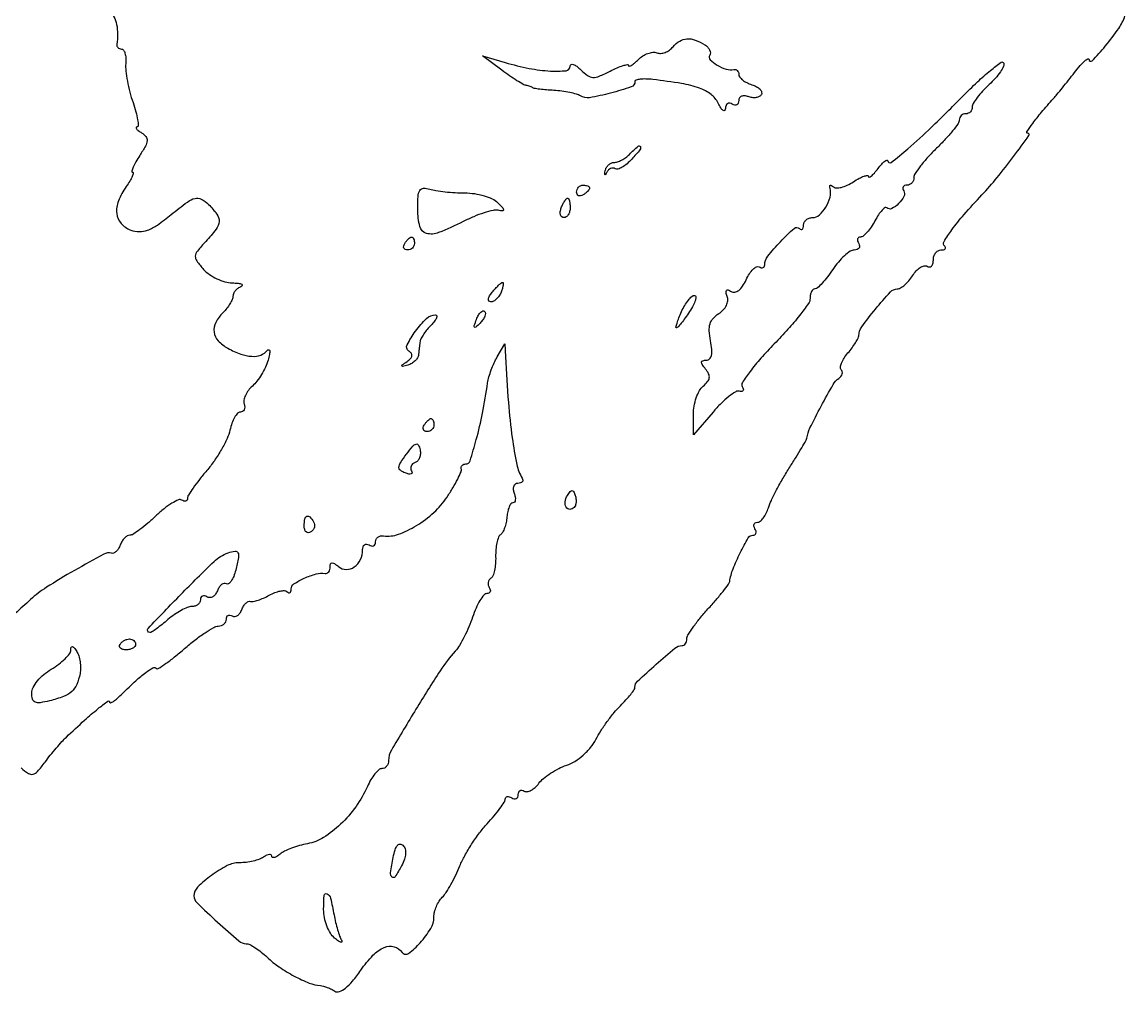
# Model space of a CAD drawing. Extents: x 1 to 370, y 1 to 455.
# Drawn here: x 181.5 to 351.5, y 0.6 to 150.2 of the extents above; entities that cross this region are included whole.
import ezdxf

# ---------------------------------------------------------------- set-up
doc = ezdxf.new("R2010")
doc.units = 0

msp = doc.modelspace()

# ---------------------------------------------------------------- linework, layer by layer
for points in [[(194.915343, 151.977503, -0.155276), (196.078377, 149.801931, -0.085065), (196.118421, 146.75, 0.112558), (196.137769, 146.464101, 0.117889), (196.279445, 146.220313, 0.11126), (196.524045, 146.057228, 0.091869), (196.832881, 146, -0.252039), (197.138514, 145.835487, -0.075554), (197.367619, 145.339062, -0.055569), (197.492838, 144.611944, -0.03508), (197.483688, 143.75, 0.048661), (197.502186, 142.628995, 0.017812), (197.738394, 141.059375, 0.017462), (198.120305, 139.350774, 0.020008), (198.606448, 137.75, -0.015943), (199.056407, 136.310563, -0.028327), (199.320705, 135.097064, -0.030331), (199.408206, 134.199403, -0.418564), (199.205641, 133.984687, 0.339885), (199.086069, 133.888592, 0.229466), (199.12468, 133.70969, 0.064298), (199.420667, 133.417648, 0.021501), (199.920929, 133.07003, -0.080284), (200.585655, 132.481703, -0.193427), (200.778798, 131.86592, -0.108362), (200.527561, 131.036375, -0.017521), (199.647876, 129.585343, 0.014791), (199.038896, 128.593097, 0.028497), (198.621805, 127.759445, 0.035963), (198.412464, 127.158152, 0.49356), (198.533651, 127, -0.481828), (198.652548, 126.850781, -0.047266), (198.485823, 126.347139, -0.032716), (198.113212, 125.630644, -0.016513), (197.556704, 124.777494, 0.058335), (196.362014, 122.561617, 0.120865), (196.094515, 120.626662, 0.156571), (196.759886, 119.111582, 0.121594), (198.25, 118.082556, 0.086708), (199.570849, 117.829372, 0.095285), (200.853378, 118.054275, 0.061736), (202.363128, 118.853566, 0.017315), (204.5, 120.460719, -0.009483), (206.988008, 122.393697, -0.094787), (208.16809, 122.967431, -0.194762), (209.110026, 122.85272, -0.064853), (210.25, 122.012051, -0.043354), (211.547931, 120.529815, -0.178175), (211.87233, 119.401257, -0.145427), (211.414572, 118.190916, -0.025951), (209.83553, 116.324929, 0.016354), (208.529302, 114.840066, 0.153432), (208.214243, 114.060973, 0.181106), (208.430478, 113.30481, 0.024682), (209.490517, 112.010478, 0.058391), (210.377304, 111.234928, 0.039987), (211.537794, 110.567387, 0.040218), (212.778294, 110.098082, 0.0628), (213.904988, 109.921053, -0.018391), (214.830758, 109.858756, -0.076461), (215.370528, 109.717133, -0.407562), (215.445739, 109.532886, -0.202922), (215.25, 109.337719, 0.06265), (214.772041, 109.071207, 0.060018), (214.367188, 108.691244, 0.064816), (214.092513, 108.260594, 0.110018), (214, 107.845238, -0.103464), (213.89929, 107.363757, -0.032546), (213.559375, 106.706771, -0.03094), (213.074059, 106.004025, -0.029796), (212.5, 105.357143, 0.075582), (211.357383, 103.804807, 0.155882), (211.098605, 102.33581, 0.157262), (211.739771, 100.997828, 0.077308), (213.25, 99.831415, 0.039474), (215.210047, 98.945672, 0.072864), (216.920192, 98.598911, 0.09735), (218.304679, 98.793315, 0.139158), (219.315507, 99.5, -0.229506), (219.542134, 99.605441, -0.388982), (219.683321, 99.471875, -0.069506), (219.644852, 98.903733, -0.017447), (219.42246, 98, -0.039376), (219.027076, 96.933067, -0.027124), (218.422541, 95.79375, -0.027434), (217.71642, 94.754773, -0.049081), (217.013472, 94, 0.04988), (216.394713, 93.333496, 0.053768), (215.937916, 92.573438, 0.060348), (215.699696, 91.8378, 0.13116), (215.739852, 91.25, -0.073547), (215.827891, 90.772184, -0.117506), (215.746401, 90.367188, -0.146067), (215.510518, 90.099639, -0.140446), (215.162789, 90, 0.210831), (214.734791, 89.811135, 0.053393), (214.274527, 89.183779, 0.045111), (213.855805, 88.285312, 0.032449), (213.548622, 87.221374, -0.054041), (213.10895, 85.912964, -0.021922), (212.246102, 84.239253, -0.021385), (211.152081, 82.50428, -0.025463), (209.971513, 80.971374, 0.01064), (208.834949, 79.582751, 0.014543), (207.875507, 78.282067, 0.011288), (207.141546, 77.171252, 0.140518), (207.002346, 76.690983, -0.130878), (206.931222, 76.426998, -0.18925), (206.744413, 76.278002, -0.144303), (206.46162, 76.274449, -0.069991), (206.127569, 76.421158, 0.247596), (205.606121, 76.456747, 0.032924), (204.595365, 75.926536, 0.031877), (203.394805, 75.08267, 0.021585), (202.136671, 73.980175, -0.013384), (200.876479, 72.838808, -0.017834), (199.669257, 71.875426, -0.015204), (198.628839, 71.152188, -0.145272), (198.11609, 71, 0.138338), (197.72843, 70.890651, 0.061301), (197.308844, 70.55665, 0.054005), (196.923245, 70.068064, 0.048492), (196.634814, 69.490725, -0.04781), (196.355775, 68.930277, -0.064578), (195.997294, 68.492805, -0.081107), (195.618461, 68.237242, -0.182204), (195.277826, 68.212959, 0.199205), (194.098584, 68.089904, 0.005643), (189.565424, 65.563019, 0.011563), (185.263805, 62.967304, 0.044835), (182.798007, 61.070633, -0.006275), (180.436908, 58.946, -0.018495)], [(181.345388, 35.106583, 0.034629), (182.479012, 34.25952, 0.205765), (183.191946, 34.139618, 0.156207), (183.886477, 34.564628, 0.018054), (185.043835, 36.008688, -0.009334), (185.858605, 37.062431, -0.007445), (186.774945, 38.168745, -0.007536), (187.654411, 39.168026, -0.018783), (188.33481, 39.863636, -0.005346), (191.145028, 42.472184, -0.014095), (193.229044, 44.260986, -0.013787), (194.724897, 45.40656, -0.611999), (195, 45.265984, 0.521415), (195.145398, 45.164464, 0.058612), (195.573398, 45.381242, 0.033401), (196.202181, 45.861924, 0.01562), (196.951993, 46.561439, -0.008891), (199.04267, 48.565166, -0.026305), (200.570915, 49.836242, -0.034515), (201.674657, 50.547115, -0.333772), (202.193213, 50.473453, 0.351435), (202.501051, 50.439612, 0.010745), (203.64056, 51.199117, 0.016775), (205.006055, 52.222035, 0.010257), (206.549769, 53.514381, -0.014211), (208.153865, 54.835843, -0.018181), (209.706807, 55.954637, -0.016255), (211.048498, 56.787318, -0.127583), (211.75, 56.980816, 0.083098), (212.227396, 57.06826, 0.091445), (212.632812, 57.305451, 0.098895), (212.904048, 57.653563, 0.116715), (213, 58.059017, -0.093902), (213.068535, 58.420729, -0.172183), (213.262969, 58.644424, -0.17347), (213.553712, 58.694547, -0.095482), (213.895215, 58.564761, 0.161736), (214.281501, 58.473141, 0.121942), (214.696943, 58.615674, 0.094509), (215.080182, 58.981129, 0.063656), (215.36739, 59.515019, -0.047743), (215.645594, 60.073978, -0.064047), (216.003353, 60.511756, -0.08008), (216.381742, 60.769463, -0.18088), (216.722174, 60.796823, 0.124058), (217.154287, 60.783492, 0.02567), (217.893828, 60.986051, 0.025513), (218.7504, 61.317972, 0.021632), (219.618517, 61.752364, -0.033263), (220.475904, 62.15675, -0.044601), (221.300218, 62.398312, -0.051965), (221.981311, 62.461208, -0.19586), (222.368517, 62.29815, 0.101554), (222.609086, 62.139509, 0.24628), (222.814502, 62.160613, 0.186113), (222.955109, 62.35863, 0.062441), (223, 62.716702, -0.252312), (223.418479, 63.493198, -0.038708), (225.007938, 64.37147, -0.041694), (226.830697, 65.024646, -0.101336), (228.25, 65.108151, 0.154356), (228.53556, 65.155137, 0.116706), (228.779687, 65.361488, 0.093398), (228.94405, 65.701355, 0.066144), (229, 66.122445, -0.083765), (229.077135, 66.579636, -0.314423), (229.300146, 66.741297, -0.154756), (229.683802, 66.627184, -0.024141), (230.323794, 66.146238, 0.173919), (231.494228, 65.72121, 0.156721), (232.727376, 66.112114, 0.130232), (233.663921, 67.237885, 0.109154), (234, 68.759017, -0.078411), (234.074697, 69.232408, -0.156276), (234.29375, 69.537275, -0.185218), (234.61942, 69.627905, -0.115183), (235, 69.5, 0.087051), (235.381883, 69.347511, 0.165916), (235.70625, 69.387477, 0.178935), (235.922366, 69.612485, 0.103144), (236, 69.98482, -0.117519), (236.096963, 70.391665, -0.116476), (236.367187, 70.712594, -0.107353), (236.772793, 70.896246, -0.087623), (237.25, 70.913662, 0.12139), (239.514756, 71.148396, 0.051129), (242.293122, 72.480386, 0.048576), (244.984313, 74.510527, 0.059778), (247.028471, 76.898318, 0.012806), (247.933682, 78.332595, 0.017883), (248.662915, 79.662318, 0.014382), (249.186553, 80.783023, 0.174023), (249.216359, 81.25, -0.124685), (249.207, 81.535548, -0.136999), (249.336479, 81.779687, -0.120169), (249.590667, 81.943214, -0.083312), (249.929102, 82, 0.327305), (250.581496, 82.478303, 0.010852), (251.536133, 85.750883, 0.017198), (252.476817, 89.809815, 0.011571), (253.28289, 94.5, -0.03353), (253.480754, 95.410022, -0.01811), (253.838753, 96.5, -0.017963), (254.285531, 97.588506, -0.026915), (254.759166, 98.5), (255.939183, 100.5), (256.037369, 98.5, 0.007162), (256.483284, 91.4736, 0.014807), (257.072501, 86.004037, 0.016685), (257.773965, 81.924697, 0.087703), (258.611201, 79.820073, -0.122557), (258.710985, 79.508221, -0.187873), (258.626638, 79.240896, -0.150629), (258.360443, 79.060833, -0.074066), (257.952028, 79, 0.148627), (257.555236, 78.879387, 0.152575), (257.29762, 78.559375, 0.116977), (257.228143, 78.073683, 0.069008), (257.361626, 77.5, -0.042672), (257.527647, 76.925059, -0.079011), (257.546127, 76.440625, -0.127732), (257.421332, 76.122329, -0.240231), (257.18142, 76, 0.235405), (256.879595, 75.849561, 0.061061), (256.599832, 75.365493, 0.048818), (256.380383, 74.667251, 0.032954), (256.262899, 73.839977, -0.032794), (256.139614, 72.969856, -0.034829), (255.904951, 72.141155, -0.037194), (255.60247, 71.463687, -0.114764), (255.272838, 71.089977, 0.149097), (254.95795, 70.680308, 0.035471), (254.71045, 69.846047, 0.033393), (254.552365, 68.805173, 0.027623), (254.520137, 67.683799, -0.02722), (254.488992, 66.568765, -0.034199), (254.333833, 65.547131, -0.036506), (254.090924, 64.739247, -0.164503), (253.781082, 64.364701, 0.113647), (253.514858, 64.101391, 0.100291), (253.375405, 63.736077, 0.093941), (253.384702, 63.324494, 0.086126), (253.542705, 62.930902, -0.08212), (253.688801, 62.575183, -0.160665), (253.660726, 62.273452, -0.182645), (253.46525, 62.072946, -0.109634), (253.136569, 62, 0.226816), (252.684039, 61.783584, 0.034295), (252.092876, 60.937872, 0.032772), (251.490413, 59.769203, 0.022925), (250.961798, 58.384245, -0.020336), (250.396586, 56.880079, -0.017584), (249.685337, 55.350559, -0.017943), (248.941732, 54.009598, -0.048161), (248.292107, 53.134245, 0.039587), (245.967733, 50.111712, 0.007324), (242.225454, 44.166244, 0.00368), (238.453122, 37.869818, 0.132523), (238.006738, 36.25, -0.080191), (237.927023, 35.772538, -0.090966), (237.701932, 35.367188, -0.100148), (237.368668, 35.096127, -0.121391), (236.978561, 35, 0.182417), (236.504947, 34.821262, 0.041481), (235.899637, 34.192188, 0.037704), (235.280882, 33.302843, 0.028961), (234.739987, 32.25, -0.050804), (232.987453, 29.176312, -0.047001), (230.609983, 26.430651, -0.050129), (227.984675, 24.380341, -0.096163), (225.503875, 23.414925, 0.024008), (224.28365, 23.132572, 0.021524), (223.04995, 22.725871, 0.022092), (221.974322, 22.263909, 0.060796), (221.281061, 21.818297, -0.032943), (220.788768, 21.461719, -0.079534), (220.376312, 21.286233, -0.178125), (220.114683, 21.314869, -0.28464), (220, 21.5, 0.251166), (219.890813, 21.703648, 0.176351), (219.632812, 21.766069, 0.087963), (219.229979, 21.647083, 0.038386), (218.75, 21.359752, -0.068867), (218.095896, 21.020355, -0.02814), (217.132812, 20.738352, -0.027188), (216.04886, 20.547568, -0.031244), (215, 20.487307, 0.121311), (213.138462, 20.038923, 0.038496), (210.694017, 18.524164, 0.036221), (208.567366, 16.717864, 0.201217), (208, 15.365107, 0.203068), (208.437113, 14.333218, 0.00726), (211.636656, 11.32312, 0.0078), (214.907305, 8.426773, 0.179176), (216.060005, 8, -0.119526), (216.592883, 7.870768, -0.024884), (217.431593, 7.384291, -0.024802), (218.371319, 6.706351, -0.021201), (219.291813, 5.903969, 0.040158), (221.14254, 4.410191, 0.027263), (223.460358, 3.007276, 0.027241), (225.762834, 1.936485, 0.075135), (227.5, 1.528179, -0.04898), (227.970119, 1.443241, -0.021953), (228.566805, 1.245159, -0.021483), (229.184199, 0.97874, -0.02729), (229.727421, 0.678507, 0.234045), (230.43293, 0.607961, 0.079841), (231.351651, 1.133371, 0.050637), (232.454507, 2.224442, 0.020743), (233.727421, 3.905485, -0.038491), (235.606914, 6.212794, -0.101466), (237.348255, 7.424781, -0.171644), (238.86289, 7.524629, -0.167969), (240.119648, 6.651897, 0.417659), (241.096165, 6.505774, 0.049825), (242.881549, 8.143553, 0.046082), (244.502152, 10.334678, 0.13703), (245, 12.117133, -0.06147), (245.094131, 12.879906, -0.038479), (245.379593, 13.734185, -0.038189), (245.797439, 14.545183, -0.05559), (246.29223, 15.178571, 0.050044), (246.8843, 15.919444, 0.015589), (247.62097, 17.139955, 0.015411), (248.363783, 18.563119, 0.016417), (249.000977, 20, -0.030285), (249.743883, 21.557294, -0.017086), (250.819964, 23.353125, -0.017007), (252.033652, 25.096998, -0.026634), (253.20412, 26.5, 0.012385), (254.271744, 27.70804, 0.016652), (255.173533, 28.856399, 0.013766), (255.855488, 29.842862, 0.143886), (255.995373, 30.309017, -0.157942), (256.079794, 30.564609, -0.18989), (256.292391, 30.698838, -0.126598), (256.616512, 30.678067, -0.059501), (257, 30.5, 0.088621), (257.381806, 30.348919, 0.167455), (257.70625, 30.391936, 0.177706), (257.922582, 30.621649, 0.101261), (258, 31, -0.092127), (258.071123, 31.382727, -0.170669), (258.273651, 31.620486, -0.174907), (258.576286, 31.675824, -0.097335), (258.931578, 31.542287, 0.183272), (259.38602, 31.454393, 0.079755), (259.976791, 31.65717, 0.063586), (260.608316, 32.104991, 0.047087), (261.181578, 32.741873, -0.060863), (261.897358, 33.494447, -0.028417), (262.984876, 34.290802, -0.027644), (264.235651, 35.006889, -0.034621), (265.469065, 35.521805, 0.060388), (266.731803, 36.126944, 0.039534), (268.021633, 37.10047, 0.039141), (269.160074, 38.281634, 0.053824), (269.969065, 39.513202, -0.023976), (270.718397, 40.817116, -0.015039), (271.711225, 42.269539, -0.015091), (272.777354, 43.643604, -0.026525), (273.75, 44.702251, 0.014011), (274.611723, 45.594312, 0.018728), (275.339063, 46.453246, 0.016143), (275.884078, 47.196224, 0.151291), (276, 47.570564, -0.206981), (276.39486, 48.483557, -0.007538), (279.253435, 51.090161, -0.008457), (282.168054, 53.581888, -0.16886), (283.25, 53.984027, 0.134627), (283.536062, 54.069061, 0.097968), (283.779688, 54.296886, 0.085064), (283.943708, 54.633108, 0.071157), (284, 55.02665, -0.139731), (284.166913, 55.612253, -0.014988), (284.954687, 56.800852, -0.017515), (286.005325, 58.182026, -0.013244), (287.25, 59.624808, 0.007), (288.50243, 61.040452, 0.009882), (289.575064, 62.338664, 0.00646), (290.432437, 63.448291, 0.123316), (290.601281, 63.848158, -0.053245), (291.128266, 65.824905, -0.023616), (292.215922, 68.299283, -0.015667), (293.445436, 70.589475, -0.267833), (294.156842, 71, 0.124452), (294.4729, 71.079906, 0.188425), (294.654136, 71.29375, 0.149215), (294.66525, 71.617439, 0.073042), (294.5, 72, -0.075954), (294.337431, 72.382422, -0.153151), (294.354805, 72.70625, -0.186776), (294.545429, 72.92062, -0.119226), (294.873595, 73, 0.176557), (295.304461, 73.15704, 0.055879), (295.783518, 73.660938, 0.047869), (296.232628, 74.388832, 0.037539), (296.578703, 75.25, -0.033672), (297.023397, 76.381759, -0.010527), (297.837743, 78.014062, -0.010467), (298.826391, 79.803521, -0.011382), (299.862888, 81.5, 0.004119), (300.853013, 83.068893, 0.005967), (301.699351, 84.471875, 0.003233), (302.391087, 85.667783, 0.094423), (302.504749, 86, -0.079135), (302.981655, 87.545527, -0.008387), (304.707648, 90.909837, -0.006836), (306.56159, 94.267755, -0.114385), (307.418936, 95.195627, 0.071894), (307.762107, 95.509378, 0.101915), (307.953858, 95.874587, 0.124123), (307.965794, 96.23215, 0.143928), (307.803191, 96.530142, -0.233667), (307.674099, 96.911624, -0.061525), (307.841907, 97.553554, -0.049155), (308.240038, 98.324271, -0.033275), (308.832152, 99.116935, 0.016346), (309.471739, 99.915326, 0.019973), (310.014133, 100.703433, 0.01887), (310.412518, 101.391065, 0.11756), (310.513834, 101.78242, -0.152803), (310.971339, 103.151351, -0.015572), (313.086603, 105.894134, -0.013574), (315.374906, 108.528431, -0.210119), (316.447512, 109, 0.136635), (316.946749, 109.139022, 0.043168), (317.578202, 109.598898, 0.039437), (318.22589, 110.258579, 0.0348), (318.79216, 111.038803, -0.045332), (319.35066, 111.775231, -0.065043), (319.975538, 112.303098, -0.084792), (320.567386, 112.554974, -0.199264), (321.032707, 112.479786, 0.145703), (321.399725, 112.380497, 0.191561), (321.715858, 112.515537, 0.134509), (321.929405, 112.887515, 0.063518), (322, 113.440983, -0.073205), (322.087689, 114.036707, -0.087759), (322.342708, 114.542039, -0.10055), (322.721763, 114.879855, -0.132648), (323.166667, 115, 0.049677), (323.57457, 115.040627, 0.148774), (323.818601, 115.172024, 0.260277), (323.872141, 115.363809, 0.13796), (323.74772, 115.585613, -0.342294), (323.657985, 116.295093, -0.023609), (324.840578, 118.096239, -0.022854), (326.739252, 120.473705, -0.009564), (329.5, 123.505008, 0.018463), (331.813327, 126.137652, 0.01115), (334.365221, 129.414176, 0.004448), (336.734936, 132.660816, 0.610498), (336.560679, 133, -0.595379), (336.430387, 133.240341, -0.014744), (337.324178, 134.528058, -0.016085), (338.677565, 136.241953, -0.007668), (340.521323, 138.361591, 0.010295), (341.057436, 138.9845, 0.002646), (341.897307, 140.01302, 0.002692), (342.843155, 141.196897, 0.002734), (343.771323, 142.384859, -0.013956), (344.627972, 143.431973, -0.031536), (345.345685, 144.162363, -0.063479), (345.823919, 144.492577, -0.561639), (346.001221, 144.384859, 0.673232), (346.495373, 144.184993, 0.020531), (348.512986, 146.443974, 0.020232), (350.585406, 149.18428, 0.075069), (351.538811, 151.122282, -0.047119)]]:
    msp.add_lwpolyline(points, format="xyb")
for points in [[(286.766312, 146.652781, -0.063165), (287.212387, 146.288728, -0.080914), (287.510665, 145.851481, -0.097806), (287.619327, 145.411631, -0.151334), (287.522055, 145.035686, 0.345665), (287.599441, 144.347896, 0.06537), (288.665392, 143.516182, 0.058465), (290.076706, 142.89398, 0.127442), (291.25, 142.841241, -0.126989), (291.535628, 142.828658, -0.126772), (291.779688, 142.67941, -0.111202), (291.943264, 142.41156, -0.081871), (292, 142.067388, 0.170932), (292.141986, 141.664193, 0.057809), (292.591765, 141.220911, 0.049463), (293.243555, 140.808825, 0.039423), (294.014521, 140.495391, -0.046388), (294.746235, 140.185991, -0.077976), (295.276728, 139.784054, -0.115095), (295.5302, 139.358877, -0.218894), (295.482496, 138.971678, -0.135989), (295.163273, 138.676133, -0.079809), (294.66528, 138.512593, -0.069622), (294.070015, 138.501281, -0.061675), (293.467975, 138.650663, 0.070748), (292.906634, 138.779226, 0.118921), (292.431218, 138.70599, 0.152637), (292.117755, 138.445951, 0.144838), (292, 138.047972, -0.095723), (291.923227, 137.65063, -0.173661), (291.70625, 137.406028, -0.171987), (291.381563, 137.353415, -0.093667), (291, 137.5, 0.111768), (290.613901, 137.632663, 0.172362), (290.273869, 137.551963, 0.153203), (290.033689, 137.262352, 0.084366), (289.93232, 136.809017, -0.189809), (289.80558, 136.530326, -0.370407), (289.578536, 136.516834, -0.094107), (289.230093, 136.903839, -0.023668), (288.82299, 137.652547, 0.118027), (287.731993, 138.986165, 0.075864), (285.968662, 139.946566, 0.045553), (283.197282, 140.672687, 0.012695), (278.75, 141.298567, 0.02168), (277.695772, 141.373621, 0.036219), (276.807813, 141.333917, 0.04258), (276.170509, 141.20327, 0.332358), (276, 140.97509, -0.32115), (275.415793, 140.159346, -0.017702), (272.234193, 139.201554, -0.020645), (268.989651, 138.490556, -0.185235), (267.584998, 138.763431, 0.069648), (266.972474, 139.036324, 0.018774), (265.937468, 139.292361, 0.018633), (264.728104, 139.497099, 0.01832), (263.5, 139.612642, -0.006764), (262.332373, 139.695329, -0.009903), (261.307813, 139.802299, -0.00576), (260.455343, 139.918394, -0.151896), (260.25, 140.017171, 0.080674), (260.103188, 140.115226, 0.022717), (259.846867, 140.218325, 0.022274), (259.542312, 140.310024, 0.021816), (259.228696, 140.375, -0.090248), (258.776912, 140.535156, -0.009439), (257.808971, 141.11479, -0.011457), (256.67577, 141.859416, -0.008941), (255.478696, 142.717903), (252.5, 144.935805), (256, 143.913698, 0.022442), (259.692689, 143.012958, 0.034619), (262.952053, 142.602854, 0.039294), (265.37101, 142.657514, 0.384891), (266, 143.353569, -0.282175), (266.153283, 143.603552, -0.205023), (266.487088, 143.625701, -0.081217), (267.020337, 143.334205, -0.030774), (267.658172, 142.770399, 0.042927), (268.68587, 141.90549, 0.143959), (269.510415, 141.62505, 0.110175), (270.485109, 141.799975, 0.020055), (272.158172, 142.581794, -0.015636), (273.248581, 143.103127, -0.029218), (274.165213, 143.444274, -0.034979), (274.830755, 143.598663, -0.46129), (275, 143.454252, 0.476974), (275.125177, 143.352884, 0.08468), (275.449126, 143.481669, 0.041137), (275.941438, 143.840301, 0.018401), (276.528939, 144.386082, -0.054662), (277.211118, 144.93344, -0.055129), (277.993813, 145.318133, -0.060607), (278.754949, 145.492827, -0.118285), (279.368725, 145.412001, 0.11282), (279.959648, 145.327692, 0.069458), (280.648157, 145.482862, 0.064058), (281.325318, 145.842575, 0.065551), (281.883474, 146.359595, -0.083982), (282.890085, 147.225685, -0.12133), (284.0062, 147.572716, -0.104273), (285.28159, 147.3828, -0.050723)], [(330.598129, 140.503362, 0.019992), (329.603401, 139.504667, 0.02469), (328.7632, 138.495032, 0.024271), (328.154539, 137.597974, 0.137767), (328, 137.047749, -0.094374), (327.923835, 136.647813, -0.096726), (327.70625, 136.307776, -0.098963), (327.381571, 136.080162, -0.103907), (327, 136, 0.094111), (326.618286, 135.927511, 0.09665), (326.29375, 135.72039, 0.099016), (326.076518, 135.411337, 0.104194), (326, 135.048138, -0.15596), (325.82678, 134.506309, -0.014643), (324.971875, 133.377383, -0.017664), (323.840562, 132.068475, -0.012986), (322.5, 130.697119, 0.01563), (321.159678, 129.311425, 0.020404), (320.028125, 127.958951, 0.018449), (319.189601, 126.781912, 0.146563), (319, 126.148981, -0.091016), (318.919486, 125.71034, -0.095693), (318.688914, 125.337513, -0.099586), (318.345024, 125.088039, -0.107684), (317.940983, 125, 0.09272), (317.578731, 124.932242, 0.171182), (317.354029, 124.739534, 0.174428), (317.30238, 124.451507, 0.096707), (317.429973, 124.113307, -0.264305), (317.461478, 123.257123, -0.076383), (316.649489, 122.149245, -0.081903), (315.581344, 121.382804, -0.32153), (314.826164, 121.507169, 0.367374), (314.548318, 121.529798, 0.052514), (314.087442, 121.11917, 0.039539), (313.547132, 120.421585, 0.022152), (312.999194, 119.498493, -0.025752), (312.422008, 118.541879, -0.03343), (311.793381, 117.733932, -0.035396), (311.200436, 117.156686, -0.177123), (310.772003, 117, 0.138391), (310.484261, 116.918803, 0.191062), (310.324962, 116.70625, 0.139332), (310.328618, 116.382867, 0.066444), (310.5, 116, -0.109537), (310.632812, 115.618946, -0.182092), (310.551963, 115.292905, -0.160501), (310.262741, 115.073402, -0.082365), (309.809017, 114.997125, 0.148762), (309.173926, 114.802369, 0.035783), (308.297024, 114.115533, 0.033628), (307.361787, 113.146371, 0.027874), (306.5, 112, -0.016078), (305.679265, 110.852895, -0.022311), (304.867188, 109.884467, -0.019771), (304.147903, 109.160221, -0.188554), (303.75, 109.002875, 0.183676), (303.463677, 108.892763, 0.090049), (303.220312, 108.579672, 0.070117), (303.055378, 108.115069, 0.050322), (303, 107.56622, -0.154483), (302.73692, 106.735052, -0.012959), (301.376223, 104.903675, -0.016278), (299.589585, 102.771574, -0.011847), (297.472249, 100.51563, 0.013229), (295.397184, 98.292447, 0.020679), (293.745136, 96.262591, 0.015969), (292.554292, 94.558236, 0.290669), (292.546579, 93.924634, -0.069703), (292.702118, 93.571026, -0.212526), (292.665433, 93.31733, -0.237295), (292.459313, 93.193103, -0.083703), (292.105715, 93.225223, 0.208418), (291.529333, 93.136139, 0.026401), (290.479355, 92.391159, 0.027369), (289.269973, 91.320565, 0.019523), (288.033731, 90), (285.004692, 86.5), (285.002346, 89.627555, -0.04329), (285.11322, 90.916991, -0.039896), (285.444936, 92.205084, -0.042329), (285.932059, 93.306504, -0.094545), (286.512331, 94.010234, 0.046911), (287.190863, 94.690231, 0.137756), (287.456146, 95.289454, 0.150414), (287.359496, 95.905569, 0.059704), (286.889886, 96.632679, -0.023197), (286.37451, 97.3158, -0.172215), (286.271871, 97.703396, -0.316847), (286.460104, 97.928745, -0.065398), (287.002555, 98, 0.194963), (287.507565, 98.204697, 0.148296), (287.799866, 98.732001, 0.077832), (287.85154, 99.647815, 0.024607), (287.648731, 101.006346, -0.034122), (287.450977, 102.528693, -0.089534), (287.579779, 103.61858, -0.110241), (288.055779, 104.458046, -0.069394), (288.923951, 105.18458, 0.063949), (289.616051, 105.751123, 0.075205), (290.09892, 106.446478, 0.085206), (290.313933, 107.175384, 0.121404), (290.230282, 107.842278, -0.03375), (290.040931, 108.45672, -0.226953), (290.107116, 108.759965, -0.32212), (290.35421, 108.83271, -0.054213), (290.825808, 108.607657, 0.185687), (291.382829, 108.502618, 0.120853), (291.987341, 108.773554, 0.080388), (292.592951, 109.425616, 0.040152), (293.141974, 110.412255, -0.034252), (293.644767, 111.341414, -0.055716), (294.205297, 112.040558, -0.07745), (294.73482, 112.425901, -0.262831), (295.146228, 112.409626, 0.071825), (295.472985, 112.267541, 0.14722), (295.749563, 112.274615, 0.188729), (295.932333, 112.425763, 0.126985), (296.001221, 112.690983, -0.168139), (296.465456, 114.025942, -0.023139), (298.421668, 116.283062, -0.019608), (300.535084, 118.337365, -0.39866), (301.351091, 118.315576, 0.11572), (301.597694, 118.162686, 0.254815), (301.809383, 118.199992, 0.169618), (301.95446, 118.430723, 0.056377), (302, 118.833333, -0.118651), (302.107104, 119.278321, -0.100638), (302.409197, 119.657292, -0.092383), (302.860986, 119.911761, -0.082365), (303.393011, 120, 0.184322), (304.447909, 120.402559, 0.076185), (305.435848, 121.600509, 0.072352), (306.067781, 123.124451, 0.122142), (306.075425, 124.5, -0.055617), (306.032917, 124.834505, -0.292148), (306.125791, 124.984907, -0.26524), (306.31178, 124.971977, -0.049402), (306.586841, 124.746492, 0.202469), (307.038503, 124.563016, 0.058061), (307.803392, 124.662755, 0.048342), (308.722936, 124.990376, 0.035307), (309.670174, 125.519545, -0.020292), (310.564555, 126.05501, -0.040868), (311.315614, 126.387888, -0.067089), (311.828099, 126.492588, -0.434139), (312, 126.331923, 0.503208), (312.130309, 126.235231, 0.100859), (312.431283, 126.397739, 0.040211), (312.903563, 126.861691, 0.01659), (313.468197, 127.55887, -0.018277), (314.034975, 128.253893, -0.044107), (314.514453, 128.711423, -0.109533), (314.82566, 128.863919, -0.472452), (314.968197, 128.756613, 0.60603), (315.486414, 128.513685, 0.014702), (318.088984, 130.621413, 0.014828), (321.686351, 133.904704, 0.005819), (326.45589, 138.633189, -0.009815), (328.799317, 140.919598, -0.017506), (330.826806, 142.692278, -0.013111), (332.462094, 143.954159, -0.496305), (332.848129, 143.838802, -0.205845), (332.824299, 143.331902, -0.03513), (332.330794, 142.476392, -0.033312), (331.567692, 141.493259, -0.024188)], [(275.521341, 129.023581, -0.031932), (274.779296, 128.302039, -0.045274), (274.028716, 127.769514, -0.054061), (273.373974, 127.478253, -0.219454), (272.951763, 127.529812, 0.128147), (272.6145, 127.633648, 0.111831), (272.250289, 127.567759, 0.098673), (271.914336, 127.3387, 0.079182), (271.66041, 126.981231, -0.021354), (271.472983, 126.640017, -0.481341), (271.375818, 126.627455, -0.241254), (271.32848, 126.766251, -0.013785), (271.408333, 127.225, -0.079634), (271.591056, 127.712157, -0.076485), (271.918802, 128.125469, -0.080704), (272.337302, 128.403634, -0.106794), (272.783333, 128.5, 0.084625), (273.300255, 128.58812, 0.037075), (273.939167, 128.867188, 0.035325), (274.589275, 129.271653, 0.039578), (275.15, 129.75, -0.012383), (276.481054, 131.016706, -0.493613), (276.825616, 130.953585, -0.29929), (276.772707, 130.470325, -0.011226)], [(249.774181, 123.8, -0.036926), (251.248882, 123.69094, -0.034335), (252.728779, 123.36578, -0.036168), (254.003906, 122.889847, -0.089201), (254.821054, 122.321803, -0.009505), (255.603902, 121.508611, -0.172173), (255.744349, 121.182239, -0.454851), (255.589946, 121.028757, -0.031192), (254.899625, 121.12162, 0.106731), (254.115989, 121.10863, 0.020418), (252.73614, 120.726651, 0.020925), (251.134043, 120.136865, 0.017917), (249.5, 119.386645, -0.020392), (245.728978, 117.677843, -0.162306), (243.846296, 117.55931, -0.275755), (242.827053, 118.602619, -0.058216), (242.51119, 121.237812, -0.014712), (242.565617, 123.296733, -0.118851), (242.836192, 124.195428, -0.258288), (243.386191, 124.522304, -0.084682), (244.352752, 124.387812, 0.037013), (245.306316, 124.161293, 0.012809), (246.709557, 123.97267, 0.012646), (248.272004, 123.843141, 0.014357)], [(269, 124.559017, -0.151918), (268.934461, 124.34829, -0.038439), (268.70625, 124.066025, -0.035638), (268.382774, 123.768994, -0.029505), (268, 123.5, -0.082592), (267.6179, 123.343488, -0.161196), (267.29375, 123.3746, -0.182303), (267.078288, 123.586039, -0.108972), (267, 123.940983, -0.093332), (267.076123, 124.345238, -0.09642), (267.29375, 124.688914, -0.099167), (267.618444, 124.918938, -0.105053), (268, 125, -0.042167), (268.382849, 124.967655, -0.061769), (268.70625, 124.870461, -0.081139), (268.92554, 124.727648, -0.210953)], [(266, 121.5, -0.062722), (265.92777, 120.926468, -0.08088), (265.715469, 120.440625, -0.098158), (265.400789, 120.115494, -0.152681), (265.031385, 120, -0.184534), (264.710807, 120.122486, -0.147206), (264.516384, 120.440625, -0.100118), (264.488865, 120.925634, -0.055937), (264.638374, 121.5, -0.02136), (264.887494, 122.074558, -0.030395), (265.160341, 122.559375, -0.030693), (265.420671, 122.912889, -0.222225), (265.606989, 123, -0.289661), (265.758929, 122.903916, -0.046727), (265.884553, 122.559375, -0.039339), (265.971531, 122.074824, -0.024748)], [(242, 116, -0.105053), (241.918938, 115.618444, -0.099167), (241.688914, 115.29375, -0.09642), (241.345238, 115.076123, -0.093332), (240.940983, 115, -0.108972), (240.586039, 115.078288, -0.182303), (240.3746, 115.29375, -0.161196), (240.343488, 115.6179, -0.082592), (240.5, 116, -0.029505), (240.768994, 116.382774, -0.035638), (241.066025, 116.70625, -0.038439), (241.34829, 116.934461, -0.151918), (241.559017, 117, -0.210953), (241.727648, 116.92554, -0.081139), (241.870461, 116.70625, -0.061769), (241.967655, 116.382849, -0.042167)], [(255.361626, 108.5, -0.054778), (255.065988, 107.926337, -0.05745), (254.656816, 107.440625, -0.064053), (254.201557, 107.11007, -0.125677), (253.770566, 107, -0.214681), (253.484197, 107.128897, -0.22275), (253.396714, 107.425778, -0.100348), (253.57205, 107.903434, -0.035237), (254, 108.5, -0.012711), (254.50208, 109.074599, -0.017822), (254.980891, 109.559375, -0.014236), (255.395857, 109.928855, -0.176553), (255.59106, 110, -0.407084), (255.688496, 109.904913, -0.044074), (255.666459, 109.559375, -0.034664), (255.557685, 109.075405, -0.019009)], [(284.408043, 105.5, -0.0095), (283.753986, 104.541995, -0.014275), (283.144368, 103.734375, -0.009063), (282.612801, 103.094573, -0.218221), (282.406429, 103, -0.483626), (282.315512, 103.114787, -0.017437), (282.484274, 103.734375, -0.020357), (282.77096, 104.540958, -0.011328), (283.181954, 105.5, -0.026641), (283.681269, 106.457233, -0.035282), (284.239797, 107.265625, -0.038023), (284.777737, 107.841742, -0.188083), (285.183568, 108, -0.404954), (285.384596, 107.805249, -0.083321), (285.311554, 107.265625, -0.046962), (284.975917, 106.459779, -0.022887)], [(252.124088, 103.733333, -0.011214), (251.463552, 103.106486, -0.400052), (251.270328, 103.111181, -0.286372), (251.21821, 103.336218, -0.008399), (251.564293, 104.293128, -0.036269), (251.866277, 104.940734, -0.070189), (252.210949, 105.395085, -0.120343), (252.538684, 105.59249, -0.278911), (252.806872, 105.526461, -0.20742), (252.927901, 105.220211, -0.082976), (252.837219, 104.768815, -0.063152), (252.558688, 104.246577, -0.043285)], [(244.571429, 103.428571, 0.023078), (243.960763, 102.758773, 0.024231), (243.424888, 102.045982, 0.024806), (243.025326, 101.389276, 0.091047), (242.875, 100.928571, 0.002527), (242.818195, 100.489832, 0.001236), (242.75, 99.93006, 0.001226), (242.681969, 99.347756, 0.001779), (242.625, 98.833333, -0.108138), (242.465897, 98.356696, -0.065858), (242.096094, 97.889095, -0.061299), (241.582841, 97.500787, -0.06478), (241, 97.257202, -0.006633), (240.179697, 97.04493, -0.408786), (240.061501, 97.115165, -0.308288), (240.115069, 97.266808, -0.005432), (240.856763, 97.798869, 0.047293), (241.396994, 98.259406, 0.149533), (241.611423, 98.677921, 0.204671), (241.52303, 99.060346, 0.096878), (241.144443, 99.41073, -0.387421), (240.872463, 100.36377, -0.043152), (242.155304, 102.467973, -0.041803), (243.878676, 104.443642, -0.194898), (245.251764, 105, -0.337397), (245.441624, 104.855426, -0.17108), (245.419491, 104.538393, -0.067491), (245.114166, 104.032887, -0.026823)], [(245, 88, -0.105053), (244.918938, 87.618444, -0.099167), (244.688914, 87.29375, -0.09642), (244.345238, 87.076123, -0.093332), (243.940983, 87, -0.108972), (243.586039, 87.078288, -0.182303), (243.3746, 87.29375, -0.161196), (243.343488, 87.6179, -0.082592), (243.5, 88, -0.029505), (243.768994, 88.382774, -0.035638), (244.066025, 88.70625, -0.038439), (244.34829, 88.934461, -0.151918), (244.559017, 89, -0.210953), (244.727648, 88.92554, -0.081139), (244.870461, 88.70625, -0.061769), (244.967655, 88.382849, -0.042167)], [(242.107912, 82.202637, 0.090431), (241.722867, 81.991224, 0.118922), (241.48061, 81.673587, 0.128171), (241.420242, 81.299238, 0.115131), (241.545707, 80.926044, -0.146877), (241.623373, 80.636317, -0.31584), (241.491781, 80.460169, -0.13476), (241.129861, 80.442265, -0.037), (240.578319, 80.60832, -0.06688), (239.824279, 81.020222, -0.256814), (239.607079, 81.488242, -0.129377), (239.835192, 82.163939, -0.014445), (240.776381, 83.505441, -0.013016), (241.730215, 84.717559, -0.140501), (242.240169, 85.065599, -0.366536), (242.596829, 84.921922, -0.066133), (242.864142, 84.196623, -0.068045), (242.919402, 83.549253, -0.0781), (242.792209, 82.942422, -0.089281), (242.507827, 82.468631, -0.133375)], [(266.604167, 75.270833, -0.198339), (265.941134, 74.995338, -0.274516), (265.399603, 75.315272, -0.160291), (265.239822, 76.176395, -0.105175), (265.582949, 77.134215, -0.024362), (266.012891, 77.759582, -0.233206), (266.294341, 77.899578, -0.286646), (266.536207, 77.749629, -0.033951), (266.787251, 77.138246, -0.052621), (266.903448, 76.610215, -0.052345), (266.907167, 76.068604, -0.057227), (266.805016, 75.594136, -0.115259)], [(226.457295, 73.069098, -0.108373), (226.598899, 72.665803, -0.099685), (226.565079, 72.22714, -0.095498), (226.360589, 71.820631, -0.090427), (226.016312, 71.510081, -0.136093), (225.63036, 71.397824, -0.190788), (225.298542, 71.524436, -0.140899), (225.074611, 71.890269, -0.067432), (225, 72.440983, -0.039415), (225.085158, 73.519563, -0.25701), (225.407182, 73.933879, -0.315493), (225.86686, 73.838655, -0.050477)], [(214.441994, 65.62491, -0.031361), (214.134008, 64.6588, -0.056507), (213.747525, 63.923987, -0.087193), (213.348999, 63.513847, -0.303699), (212.998111, 63.501167, 0.190253), (212.650787, 63.563495, 0.115263), (212.265623, 63.387799, 0.083567), (211.898664, 62.991179, 0.053406), (211.611848, 62.430874, -0.069662), (211.308048, 61.88198, -0.099962), (210.893882, 61.513622, -0.123645), (210.43751, 61.381589, -0.148363), (210.007063, 61.495635, 0.081847), (209.622228, 61.653933, 0.160356), (209.295825, 61.624118, 0.182842), (209.078957, 61.413498, 0.110022), (209, 61.059017, -0.126365), (208.896272, 60.65514, -0.100771), (208.604322, 60.311086, -0.08987), (208.167603, 60.079816, -0.077092), (207.65301, 60, 0.097252), (206.981189, 59.868081, 0.02829), (206.024305, 59.4125, 0.027277), (204.981775, 58.765465, 0.026119), (204, 58, -0.009363), (203.082446, 57.233839, -0.013145), (202.233477, 56.5875, -0.009405), (201.509179, 56.085993, -0.147761), (201.224546, 56, -0.656889), (200.951353, 56.631339, -0.005294), (205.973386, 61.866697, -0.007368), (211.094819, 66.941936, -0.106134), (213.259182, 68.282822, -0.051214), (214.333446, 68.546672, -0.334333), (214.78968, 68.293389, -0.154609), (214.87324, 67.549854, -0.012757)], [(199, 54.166667, -0.170324), (198.888458, 53.848724, -0.094314), (198.572297, 53.578125, -0.074868), (198.100961, 53.395108, -0.055286), (197.543989, 53.333333, -0.05773), (197.023273, 53.393656, -0.124167), (196.66697, 53.578125, -0.190804), (196.528782, 53.850897, -0.16277), (196.603006, 54.166667, -0.071639), (196.869696, 54.485481, -0.05288), (197.243158, 54.755208, -0.053298), (197.660916, 54.938439, -0.076861), (198.059017, 55, -0.087308), (198.418314, 54.936779, -0.094392), (198.723586, 54.755208, -0.100145), (198.927786, 54.484563, -0.112153)], [(190.43426, 49.658639, -0.0511), (189.928393, 47.977962, -0.111918), (189.154698, 46.8882, -0.093607), (187.890019, 46.123508, -0.028767), (185.75, 45.462355, -0.023229), (184.28141, 45.17126, -0.142156), (183.523514, 45.272807, -0.225518), (183.127173, 45.732459, -0.067089), (183, 46.675984, -0.122544), (183.212174, 47.528688, -0.049594), (183.880302, 48.53338, -0.045106), (184.851052, 49.522332, -0.042769), (186, 50.340929, 0.027118), (187.149589, 51.106962, 0.033783), (188.123248, 51.943085, 0.03595), (188.817536, 52.731755, 0.160646), (189.015313, 53.306536, -0.071503), (189.080386, 53.721382, -0.396745), (189.259097, 53.823006, -0.169854), (189.532918, 53.645618, -0.023787), (189.926163, 53.08523, -0.06722), (190.241515, 52.39778, -0.037177), (190.444826, 51.495076, -0.036312), (190.516767, 50.532712, -0.048106)], [(240.01162, 20.021713, -0.019412), (239.017329, 18.325571, -0.479692), (238.545516, 18.274787, -0.23573), (238.32102, 18.951157, -0.011808), (238.71827, 21.320035, -0.027403), (239.007759, 22.480069, -0.095645), (239.369265, 23.157727, -0.223281), (239.781485, 23.357194, -0.201856), (240.222606, 23.177394, -0.126062), (240.551275, 22.622311, -0.087864), (240.63049, 21.895211, -0.067981), (240.450374, 21.018002, -0.038301)], [(229.596156, 12.442767, 0.0137), (229.837713, 11.291308, 0.0135), (230.143015, 10.149082, 0.013489), (230.464175, 9.163997, 0.049221), (230.744143, 8.570073, -0.136399), (230.81664, 8.305794, -0.497705), (230.69897, 8.217489, -0.084018), (230.31027, 8.404045, -0.016599), (229.691958, 8.872445, -0.086783), (229.043272, 9.617813, -0.044325), (228.497013, 10.735974, -0.042264), (228.125055, 12.022889, -0.049261), (228, 13.289111, -0.021093), (228.091867, 15.465828, -0.537887), (228.527795, 15.703664, -0.215841), (229.057507, 15.018441, -0.013387)]]:
    msp.add_lwpolyline(points, format="xyb", close=True)

doc.saveas('drawing.dxf')
